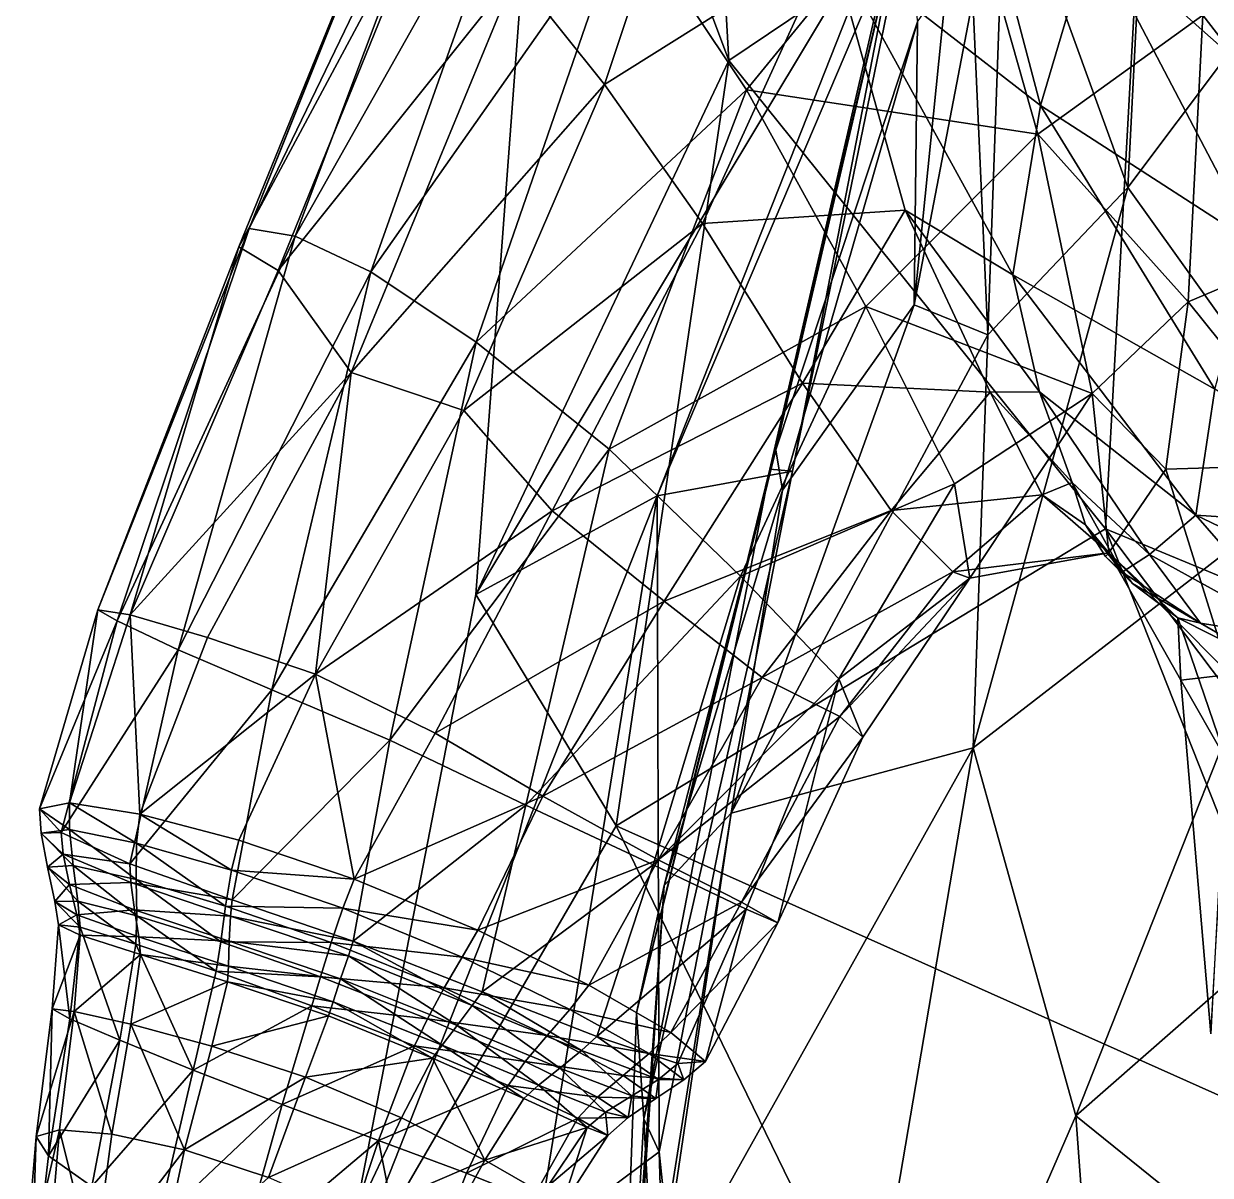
# Model space of a CAD drawing. Extents: x -1.1 to 1.1, y -4.3 to 7.3.
# Drawn here: x -1.1191 to -0.8801, y -0.1759 to 0.0561 of the extents above; entities that cross this region are included whole.
import ezdxf

# ---------------------------------------------------------------- set-up
doc = ezdxf.new("R2010")
doc.units = 0
doc.layers.add('T_REX$LWO', color=1, linetype='CONTINUOUS')

msp = doc.modelspace()

# ---------------------------------------------------------------- linework, layer by layer
at = {"layer": 'T_REX$LWO'}
for points in [[(-0.99046, 0.28365, 2.74375), (-1.01286, 0.14441, 2.29443), (-0.97708, 0.0487, 2.64228)], [(-0.97708, 0.0487, 2.64228), (-0.89292, 0.10539, 2.9616), (-0.99046, 0.28365, 2.74375)], [(-1.01286, 0.14441, 2.29443), (-1.02808, -0.0589, 2.24872), (-0.97708, 0.0487, 2.64228)], [(-1.01286, 0.14441, 2.29443), (-0.93165, 0.10169, 1.83132), (-1.02808, -0.0589, 2.24872)], [(-0.89673, 0.02313, 1.09956), (-0.92145, 0.09117, 1.09988), (-0.89062, 0.14322, 0.91645)], [(-0.89062, 0.14322, 0.91645), (-0.8566, 0.07663, 0.92979), (-0.89673, 0.02313, 1.09956)], [(-0.77424, 0.13335, 3.23915), (-0.89292, 0.10539, 2.9616), (-0.7841, -0.09417, 3.10861)], [(-0.93581, 0.1212, 0.3007), (-0.95664, 0.07248, 0.2792), (-0.91434, 0.03965, 0.31349)], [(-0.91434, 0.03965, 0.31349), (-0.904, 0.07458, 0.33631), (-0.93581, 0.1212, 0.3007)], [(-1.00214, 0.04389, 0.24785), (-0.97774, 0.11711, 0.25044), (-1.02002, 0.06622, 0.21974)], [(-0.97774, 0.11711, 0.25044), (-1.00214, 0.04389, 0.24785), (-0.95664, 0.07248, 0.2792)], [(-0.89629, 0.10897, 0.3606), (-0.904, 0.07458, 0.33631), (-0.8655, 0.04042, 0.34961)], [(-0.8655, 0.04042, 0.34961), (-0.86057, 0.06975, 0.37222), (-0.89629, 0.10897, 0.3606)], [(-1.03756, 0.10562, 0.10483), (-1.02951, 0.10639, 0.07125), (-1.07373, 0.01484, 0.11315)], [(-1.06446, 0.01333, 0.08203), (-1.07373, 0.01484, 0.11315), (-1.02951, 0.10639, 0.07125)], [(-1.07373, 0.01484, 0.11315), (-1.04019, 0.09857, 0.14167), (-1.03756, 0.10562, 0.10483)], [(-1.06446, 0.01333, 0.08203), (-1.02951, 0.10639, 0.07125), (-1.01643, 0.09851, 0.04615)], [(-0.89292, 0.10539, 2.9616), (-0.97708, 0.0487, 2.64228), (-0.90125, -0.04566, 2.84706)], [(-0.89292, 0.10539, 2.9616), (-0.90125, -0.04566, 2.84706), (-0.7841, -0.09417, 3.10861)], [(-0.93165, 0.10169, 1.83132), (-0.99154, -0.03903, 1.85143), (-1.02808, -0.0589, 2.24872)], [(-0.93165, 0.10169, 1.83132), (-0.93682, 0.09947, 1.63647), (-0.99154, -0.03903, 1.85143)], [(-1.07578, 0.01115, 0.15074), (-1.03516, 0.08699, 0.1802), (-1.04019, 0.09857, 0.14167)], [(-1.07578, 0.01115, 0.15074), (-1.04019, 0.09857, 0.14167), (-1.07373, 0.01484, 0.11315)], [(-1.04919, 0.00612, 0.05649), (-1.06446, 0.01333, 0.08203), (-1.01643, 0.09851, 0.04615)], [(-1.04919, 0.00612, 0.05649), (-1.01643, 0.09851, 0.04615), (-0.99785, 0.07922, 0.03308)], [(-0.93682, 0.09947, 1.63647), (-0.96427, -0.03403, 1.63077), (-0.99154, -0.03903, 1.85143)], [(-0.93682, 0.09947, 1.63647), (-0.94066, 0.08817, 1.55186), (-0.96427, -0.03403, 1.63077)], [(-0.97354, 0.04279, 0.04891), (-0.99785, 0.07922, 0.03308), (-0.93188, 0.09381, 0.03882)], [(-0.93188, 0.09381, 0.03882), (-0.91485, 0.03387, 0.0825), (-0.97354, 0.04279, 0.04891)], [(-0.88162, 0.0578, 0.05137), (-0.91485, 0.03387, 0.0825), (-0.93188, 0.09381, 0.03882)], [(-0.92493, -0.00657, 1.28726), (-0.92794, 0.06108, 1.26836), (-0.92145, 0.09117, 1.09988)], [(-0.92145, 0.09117, 1.09988), (-0.89673, 0.02313, 1.09956), (-0.92493, -0.00657, 1.28726)], [(-1.06788, 0.00638, 0.17877), (-1.03516, 0.08699, 0.1802), (-1.07578, 0.01115, 0.15074)], [(-1.06788, 0.00638, 0.17877), (-1.02002, 0.06622, 0.21974), (-1.03516, 0.08699, 0.1802)], [(-0.94066, 0.08817, 1.55186), (-0.9422, 0.07911, 1.50428), (-0.96886, -0.03365, 1.56403)], [(-0.96886, -0.03365, 1.56403), (-0.96427, -0.03403, 1.63077), (-0.94066, 0.08817, 1.55186)], [(-1.02799, -0.00802, 0.04108), (-1.04919, 0.00612, 0.05649), (-0.99785, 0.07922, 0.03308)], [(-0.99785, 0.07922, 0.03308), (-0.97354, 0.04279, 0.04891), (-1.02799, -0.00802, 0.04108)], [(-0.96762, -0.02972, 1.51782), (-0.96886, -0.03365, 1.56403), (-0.9422, 0.07911, 1.50428)], [(-0.9422, 0.07911, 1.50428), (-0.93908, 0.05646, 1.45694), (-0.96762, -0.02972, 1.51782)], [(-0.85589, -0.03401, 1.1059), (-0.89673, 0.02313, 1.09956), (-0.8566, 0.07663, 0.92979)], [(-0.904, 0.07458, 0.33631), (-0.91434, 0.03965, 0.31349), (-0.87111, 0.01168, 0.32834)], [(-0.87111, 0.01168, 0.32834), (-0.8655, 0.04042, 0.34961), (-0.904, 0.07458, 0.33631)], [(-0.83574, 0.07592, 0.03213), (-0.84872, 0.01523, 0.06134), (-0.88162, 0.0578, 0.05137)], [(-0.98238, 0.01583, 0.26249), (-0.95664, 0.07248, 0.2792), (-1.00214, 0.04389, 0.24785)], [(-0.94158, 0.01855, 0.27918), (-0.95664, 0.07248, 0.2792), (-0.98238, 0.01583, 0.26249)], [(-0.91992, 0.00555, 0.29509), (-0.95664, 0.07248, 0.2792), (-0.94158, 0.01855, 0.27918)], [(-0.91992, 0.00555, 0.29509), (-0.91434, 0.03965, 0.31349), (-0.95664, 0.07248, 0.2792)], [(-1.05317, -0.01415, 0.20738), (-1.02002, 0.06622, 0.21974), (-1.06788, 0.00638, 0.17877)], [(-1.02002, 0.06622, 0.21974), (-1.05317, -0.01415, 0.20738), (-1.00214, 0.04389, 0.24785)], [(-0.93976, -0.0005, 1.41801), (-0.93316, 0.06524, 1.38697), (-0.92794, 0.06108, 1.26836)], [(-0.93908, 0.05646, 1.45694), (-0.93316, 0.06524, 1.38697), (-0.93976, -0.0005, 1.41801)], [(-0.92794, 0.06108, 1.26836), (-0.92493, -0.00657, 1.28726), (-0.93976, -0.0005, 1.41801)], [(-0.88162, 0.0578, 0.05137), (-0.8846, 0.00009, 0.09174), (-0.91485, 0.03387, 0.0825)], [(-0.84872, 0.01523, 0.06134), (-0.8846, 0.00009, 0.09174), (-0.88162, 0.0578, 0.05137)], [(-0.96627, -0.03785, 1.4785), (-0.96762, -0.02972, 1.51782), (-0.93908, 0.05646, 1.45694)], [(-0.96627, -0.03785, 1.4785), (-0.93908, 0.05646, 1.45694), (-0.93976, -0.0005, 1.41801)], [(-0.97708, 0.0487, 2.64228), (-1.02808, -0.0589, 2.24872), (-0.99983, -0.10548, 2.58327)], [(-0.97708, 0.0487, 2.64228), (-0.99983, -0.10548, 2.58327), (-0.90125, -0.04566, 2.84706)], [(-1.03051, -0.02184, 0.23362), (-1.00214, 0.04389, 0.24785), (-1.05317, -0.01415, 0.20738)], [(-1.03051, -0.02184, 0.23362), (-0.98238, 0.01583, 0.26249), (-1.00214, 0.04389, 0.24785)], [(-1.00124, -0.02963, 0.04439), (-1.02799, -0.00802, 0.04108), (-0.97354, 0.04279, 0.04891)], [(-0.97354, 0.04279, 0.04891), (-0.9495, -0.00088, 0.08769), (-1.00124, -0.02963, 0.04439)], [(-0.9495, -0.00088, 0.08769), (-0.97354, 0.04279, 0.04891), (-0.91485, 0.03387, 0.0825)], [(-0.91434, 0.03965, 0.31349), (-0.91992, 0.00555, 0.29509), (-0.87919, -0.01749, 0.30667)], [(-0.87919, -0.01749, 0.30667), (-0.87111, 0.01168, 0.32834), (-0.91434, 0.03965, 0.31349)], [(-0.91485, 0.03387, 0.0825), (-0.90391, -0.01839, 0.12778), (-0.9495, -0.00088, 0.08769)], [(-0.8846, 0.00009, 0.09174), (-0.90391, -0.01839, 0.12778), (-0.91485, 0.03387, 0.0825)], [(-0.89673, 0.02313, 1.09956), (-0.85589, -0.03401, 1.1059), (-0.9279, -0.08976, 1.29874)], [(-0.9279, -0.08976, 1.29874), (-0.92493, -0.00657, 1.28726), (-0.89673, 0.02313, 1.09956)], [(-0.96225, -0.01628, 0.25803), (-0.94158, 0.01855, 0.27918), (-0.98238, 0.01583, 0.26249)], [(-0.92448, -0.01809, 0.25725), (-0.94158, 0.01855, 0.27918), (-0.96225, -0.01628, 0.25803)], [(-0.91456, -0.01806, 0.28127), (-0.94158, 0.01855, 0.27918), (-0.92448, -0.01809, 0.25725)], [(-0.91456, -0.01806, 0.28127), (-0.91992, 0.00555, 0.29509), (-0.94158, 0.01855, 0.27918)], [(-1.10031, -0.06418, 0.09336), (-1.10422, -0.06198, 0.12861), (-1.07373, 0.01484, 0.11315)], [(-1.10422, -0.06198, 0.12861), (-1.07578, 0.01115, 0.15074), (-1.07373, 0.01484, 0.11315)], [(-1.10031, -0.06418, 0.09336), (-1.07373, 0.01484, 0.11315), (-1.06446, 0.01333, 0.08203)], [(-1.01269, -0.04203, 0.24198), (-0.98238, 0.01583, 0.26249), (-1.03051, -0.02184, 0.23362)], [(-0.96225, -0.01628, 0.25803), (-0.98238, 0.01583, 0.26249), (-1.01269, -0.04203, 0.24198)], [(-0.84872, 0.01523, 0.06134), (-0.85827, -0.03266, 0.08871), (-0.8846, 0.00009, 0.09174)], [(-1.08802, -0.07005, 0.06086), (-1.10031, -0.06418, 0.09336), (-1.06446, 0.01333, 0.08203)], [(-1.08802, -0.07005, 0.06086), (-1.06446, 0.01333, 0.08203), (-1.04919, 0.00612, 0.05649)], [(-1.10422, -0.06198, 0.12861), (-1.09765, -0.06294, 0.16133), (-1.07578, 0.01115, 0.15074)], [(-1.09765, -0.06294, 0.16133), (-1.06788, 0.00638, 0.17877), (-1.07578, 0.01115, 0.15074)], [(-1.06788, 0.00638, 0.17877), (-1.09765, -0.06294, 0.16133), (-1.05317, -0.01415, 0.20738)], [(-1.06912, -0.07808, 0.03476), (-1.08802, -0.07005, 0.06086), (-1.04919, 0.00612, 0.05649)], [(-1.06912, -0.07808, 0.03476), (-1.04919, 0.00612, 0.05649), (-1.02799, -0.00802, 0.04108)], [(-0.88304, -0.0429, 0.28703), (-0.91992, 0.00555, 0.29509), (-0.91456, -0.01806, 0.28127)], [(-0.88304, -0.0429, 0.28703), (-0.87919, -0.01749, 0.30667), (-0.91992, 0.00555, 0.29509)], [(-0.8846, 0.00009, 0.09174), (-0.88908, -0.0336, 0.12897), (-0.90391, -0.01839, 0.12778)], [(-0.85827, -0.03266, 0.08871), (-0.88908, -0.0336, 0.12897), (-0.8846, 0.00009, 0.09174)], [(-0.97477, -0.0552, 0.07174), (-1.00124, -0.02963, 0.04439), (-0.9495, -0.00088, 0.08769)], [(-0.97665, -0.10292, 1.43921), (-0.93976, -0.0005, 1.41801), (-0.92493, -0.00657, 1.28726)], [(-0.96627, -0.03785, 1.4785), (-0.93976, -0.0005, 1.41801), (-0.97665, -0.10292, 1.43921)], [(-0.9495, -0.00088, 0.08769), (-0.93163, -0.03657, 0.12496), (-0.97477, -0.0552, 0.07174)], [(-0.93163, -0.03657, 0.12496), (-0.9495, -0.00088, 0.08769), (-0.90391, -0.01839, 0.12778)], [(-0.92493, -0.00657, 1.28726), (-0.9279, -0.08976, 1.29874), (-0.97665, -0.10292, 1.43921)], [(-1.04538, -0.08823, 0.02115), (-1.06912, -0.07808, 0.03476), (-1.02799, -0.00802, 0.04108)], [(-1.02799, -0.00802, 0.04108), (-1.00124, -0.02963, 0.04439), (-1.04538, -0.08823, 0.02115)], [(-1.08213, -0.06751, 0.19211), (-1.05317, -0.01415, 0.20738), (-1.09765, -0.06294, 0.16133)], [(-1.08213, -0.06751, 0.19211), (-1.06036, -0.07492, 0.21229), (-1.05317, -0.01415, 0.20738)], [(-1.06036, -0.07492, 0.21229), (-1.03051, -0.02184, 0.23362), (-1.05317, -0.01415, 0.20738)], [(-0.99013, -0.06025, 0.23624), (-0.96225, -0.01628, 0.25803), (-1.01269, -0.04203, 0.24198)], [(-0.94443, -0.04194, 0.23269), (-0.96225, -0.01628, 0.25803), (-0.99013, -0.06025, 0.23624)], [(-0.94443, -0.04194, 0.23269), (-0.92448, -0.01809, 0.25725), (-0.96225, -0.01628, 0.25803)], [(-0.914, -0.03883, 0.21496), (-0.92448, -0.01809, 0.25725), (-0.94443, -0.04194, 0.23269)], [(-0.93163, -0.03657, 0.12496), (-0.90391, -0.01839, 0.12778), (-0.9286, -0.05557, 0.15756)], [(-0.90391, -0.01839, 0.12778), (-0.90057, -0.05045, 0.17105), (-0.9286, -0.05557, 0.15756)], [(-0.90797, -0.03633, 0.25317), (-0.91456, -0.01806, 0.28127), (-0.92448, -0.01809, 0.25725)], [(-0.90797, -0.03633, 0.25317), (-0.92448, -0.01809, 0.25725), (-0.914, -0.03883, 0.21496)], [(-0.89235, -0.05081, 0.27215), (-0.91456, -0.01806, 0.28127), (-0.90797, -0.03633, 0.25317)], [(-0.89235, -0.05081, 0.27215), (-0.88304, -0.0429, 0.28703), (-0.91456, -0.01806, 0.28127)], [(-0.88908, -0.0336, 0.12897), (-0.90057, -0.05045, 0.17105), (-0.90391, -0.01839, 0.12778)], [(-0.87919, -0.01749, 0.30667), (-0.88304, -0.0429, 0.28703), (-0.83255, -0.04617, 0.29369)], [(-1.03051, -0.02184, 0.23362), (-1.06036, -0.07492, 0.21229), (-1.01269, -0.04203, 0.24198)], [(-1.01802, -0.10128, 0.02698), (-1.04538, -0.08823, 0.02115), (-1.00124, -0.02963, 0.04439)], [(-1.00124, -0.02963, 0.04439), (-0.97477, -0.0552, 0.07174), (-1.01802, -0.10128, 0.02698)], [(-0.99573, -0.14316, 1.55703), (-0.96762, -0.02972, 1.51782), (-0.9901, -0.11752, 1.5055)], [(-0.96886, -0.03365, 1.56403), (-0.96762, -0.02972, 1.51782), (-0.99573, -0.14316, 1.55703)], [(-0.96762, -0.02972, 1.51782), (-0.96627, -0.03785, 1.4785), (-0.9901, -0.11752, 1.5055)], [(-0.8762, -0.07498, 0.12056), (-0.88908, -0.0336, 0.12897), (-0.85827, -0.03266, 0.08871)], [(-0.99426, -0.16452, 1.60394), (-0.96886, -0.03365, 1.56403), (-0.99573, -0.14316, 1.55703)], [(-0.96427, -0.03403, 1.63077), (-0.96886, -0.03365, 1.56403), (-0.99426, -0.16452, 1.60394)], [(-0.99113, -0.17111, 1.66209), (-0.96427, -0.03403, 1.63077), (-0.99426, -0.16452, 1.60394)], [(-0.96427, -0.03403, 1.63077), (-0.99113, -0.17111, 1.66209), (-0.99154, -0.03903, 1.85143)], [(-0.90724, -0.16386, 1.26799), (-0.9279, -0.08976, 1.29874), (-0.85589, -0.03401, 1.1059)], [(-0.85589, -0.03401, 1.1059), (-0.81445, -0.0826, 1.07907), (-0.90724, -0.16386, 1.26799)], [(-0.88908, -0.0336, 0.12897), (-0.8762, -0.07498, 0.12056), (-0.90057, -0.05045, 0.17105)], [(-0.9901, -0.11752, 1.5055), (-0.96627, -0.03785, 1.4785), (-0.97665, -0.10292, 1.43921)], [(-0.95493, -0.07585, 0.10783), (-0.97477, -0.0552, 0.07174), (-0.93163, -0.03657, 0.12496)], [(-0.93163, -0.03657, 0.12496), (-0.9286, -0.05557, 0.15756), (-0.95493, -0.07585, 0.10783)], [(-0.90528, -0.04485, 0.21095), (-0.90797, -0.03633, 0.25317), (-0.914, -0.03883, 0.21496)], [(-0.89792, -0.05436, 0.24399), (-0.90797, -0.03633, 0.25317), (-0.90528, -0.04485, 0.21095)], [(-0.89792, -0.05436, 0.24399), (-0.89235, -0.05081, 0.27215), (-0.90797, -0.03633, 0.25317)], [(-1.02808, -0.0589, 2.24872), (-0.99154, -0.03903, 1.85143), (-1.05588, -0.20187, 2.18485)], [(-0.99154, -0.03903, 1.85143), (-1.01591, -0.1896, 1.83351), (-1.05588, -0.20187, 2.18485)], [(-1.01591, -0.1896, 1.83351), (-0.99154, -0.03903, 1.85143), (-0.99113, -0.17111, 1.66209)], [(-0.93198, -0.05431, 0.19703), (-0.914, -0.03883, 0.21496), (-0.94443, -0.04194, 0.23269)], [(-0.90057, -0.05045, 0.17105), (-0.914, -0.03883, 0.21496), (-0.93198, -0.05431, 0.19703)], [(-0.90057, -0.05045, 0.17105), (-0.90528, -0.04485, 0.21095), (-0.914, -0.03883, 0.21496)], [(-1.03625, -0.08681, 0.22594), (-1.01269, -0.04203, 0.24198), (-1.06036, -0.07492, 0.21229)], [(-0.99013, -0.06025, 0.23624), (-1.01269, -0.04203, 0.24198), (-1.03625, -0.08681, 0.22594)], [(-0.97041, -0.0756, 0.21311), (-0.94443, -0.04194, 0.23269), (-0.99013, -0.06025, 0.23624)], [(-0.93198, -0.05431, 0.19703), (-0.94443, -0.04194, 0.23269), (-0.97041, -0.0756, 0.21311)], [(-0.89235, -0.05081, 0.27215), (-0.86108, -0.06805, 0.2682), (-0.88304, -0.0429, 0.28703)], [(-0.83227, -0.06718, 0.27609), (-0.88304, -0.0429, 0.28703), (-0.86108, -0.06805, 0.2682)], [(-0.83227, -0.06718, 0.27609), (-0.83255, -0.04617, 0.29369), (-0.88304, -0.0429, 0.28703)], [(-0.90057, -0.05045, 0.17105), (-0.90121, -0.05124, 0.20738), (-0.90528, -0.04485, 0.21095)], [(-0.90121, -0.05124, 0.20738), (-0.89792, -0.05436, 0.24399), (-0.90528, -0.04485, 0.21095)], [(-0.90125, -0.04566, 2.84706), (-0.99983, -0.10548, 2.58327), (-0.8513, -0.1719, 2.80922)], [(-0.7841, -0.09417, 3.10861), (-0.90125, -0.04566, 2.84706), (-0.75418, -0.24059, 2.96987)], [(-0.90125, -0.04566, 2.84706), (-0.8513, -0.1719, 2.80922), (-0.75418, -0.24059, 2.96987)], [(-0.9286, -0.05557, 0.15756), (-0.90057, -0.05045, 0.17105), (-0.93198, -0.05431, 0.19703)], [(-0.90057, -0.05045, 0.17105), (-0.89581, -0.05664, 0.20934), (-0.90121, -0.05124, 0.20738)], [(-0.90121, -0.05124, 0.20738), (-0.89581, -0.05664, 0.20934), (-0.89792, -0.05436, 0.24399)], [(-0.90057, -0.05045, 0.17105), (-0.88667, -0.0636, 0.20683), (-0.89581, -0.05664, 0.20934)], [(-0.88606, -0.07613, 0.16392), (-0.90057, -0.05045, 0.17105), (-0.8762, -0.07498, 0.12056)], [(-0.88667, -0.0636, 0.20683), (-0.90057, -0.05045, 0.17105), (-0.88606, -0.07613, 0.16392)], [(-0.89792, -0.05436, 0.24399), (-0.88213, -0.06468, 0.24658), (-0.89235, -0.05081, 0.27215)], [(-0.86108, -0.06805, 0.2682), (-0.89235, -0.05081, 0.27215), (-0.88213, -0.06468, 0.24658)], [(-0.95478, -0.08342, 0.18189), (-0.93198, -0.05431, 0.19703), (-0.97041, -0.0756, 0.21311)], [(-0.9286, -0.05557, 0.15756), (-0.93198, -0.05431, 0.19703), (-0.95478, -0.08342, 0.18189)], [(-0.88213, -0.06468, 0.24658), (-0.89792, -0.05436, 0.24399), (-0.89581, -0.05664, 0.20934)], [(-0.99232, -0.11335, 0.05013), (-1.01802, -0.10128, 0.02698), (-0.97477, -0.0552, 0.07174)], [(-0.97477, -0.0552, 0.07174), (-0.95493, -0.07585, 0.10783), (-0.99232, -0.11335, 0.05013)], [(-0.95013, -0.08758, 0.14725), (-0.95493, -0.07585, 0.10783), (-0.9286, -0.05557, 0.15756)], [(-0.95013, -0.08758, 0.14725), (-0.9286, -0.05557, 0.15756), (-0.95478, -0.08342, 0.18189)], [(-0.89581, -0.05664, 0.20934), (-0.88667, -0.0636, 0.20683), (-0.88213, -0.06468, 0.24658)], [(-1.02808, -0.0589, 2.24872), (-1.05588, -0.20187, 2.18485), (-0.99983, -0.10548, 2.58327)], [(-1.11597, -0.10203, 0.1152), (-1.10992, -0.10083, 0.14966), (-1.10422, -0.06198, 0.12861)], [(-1.11597, -0.10203, 0.1152), (-1.10422, -0.06198, 0.12861), (-1.10031, -0.06418, 0.09336)], [(-1.10992, -0.10083, 0.14966), (-1.09765, -0.06294, 0.16133), (-1.10422, -0.06198, 0.12861)], [(-1.01459, -0.09952, 0.21788), (-0.99013, -0.06025, 0.23624), (-1.03625, -0.08681, 0.22594)], [(-0.97041, -0.0756, 0.21311), (-0.99013, -0.06025, 0.23624), (-1.01459, -0.09952, 0.21788)], [(-1.11158, -0.10683, 0.07925), (-1.11597, -0.10203, 0.1152), (-1.10031, -0.06418, 0.09336)], [(-1.11158, -0.10683, 0.07925), (-1.10031, -0.06418, 0.09336), (-1.08802, -0.07005, 0.06086)], [(-1.10992, -0.10083, 0.14966), (-1.09574, -0.10315, 0.18133), (-1.09765, -0.06294, 0.16133)], [(-1.09574, -0.10315, 0.18133), (-1.08213, -0.06751, 0.19211), (-1.09765, -0.06294, 0.16133)], [(-0.86538, -0.07429, 0.24127), (-0.88213, -0.06468, 0.24658), (-0.88667, -0.0636, 0.20683)], [(-0.87685, -0.09225, 0.19751), (-0.88667, -0.0636, 0.20683), (-0.88606, -0.07613, 0.16392)], [(-0.86538, -0.07429, 0.24127), (-0.88667, -0.0636, 0.20683), (-0.87685, -0.09225, 0.19751)], [(-0.88213, -0.06468, 0.24658), (-0.86538, -0.07429, 0.24127), (-0.86108, -0.06805, 0.2682)], [(-1.08213, -0.06751, 0.19211), (-1.09574, -0.10315, 0.18133), (-1.06036, -0.07492, 0.21229)], [(-1.09772, -0.11316, 0.04658), (-1.11158, -0.10683, 0.07925), (-1.08802, -0.07005, 0.06086)], [(-1.09772, -0.11316, 0.04658), (-1.08802, -0.07005, 0.06086), (-1.06912, -0.07808, 0.03476)], [(-1.07583, -0.10834, 0.20441), (-1.06036, -0.07492, 0.21229), (-1.09574, -0.10315, 0.18133)], [(-1.07583, -0.10834, 0.20441), (-1.05256, -0.1162, 0.21422), (-1.06036, -0.07492, 0.21229)], [(-1.05256, -0.1162, 0.21422), (-1.03625, -0.08681, 0.22594), (-1.06036, -0.07492, 0.21229)], [(-0.99131, -0.11234, 0.19722), (-0.97041, -0.0756, 0.21311), (-1.01459, -0.09952, 0.21788)], [(-0.9736, -0.12229, 0.0874), (-0.99232, -0.11335, 0.05013), (-0.95493, -0.07585, 0.10783)], [(-0.95478, -0.08342, 0.18189), (-0.97041, -0.0756, 0.21311), (-0.99131, -0.11234, 0.19722)], [(-0.9736, -0.12229, 0.0874), (-0.95493, -0.07585, 0.10783), (-0.96721, -0.12504, 0.12788)], [(-0.95493, -0.07585, 0.10783), (-0.95013, -0.08758, 0.14725), (-0.96721, -0.12504, 0.12788)], [(-0.88002, -0.14734, 0.14063), (-0.88606, -0.07613, 0.16392), (-0.8762, -0.07498, 0.12056)], [(-0.87685, -0.09225, 0.19751), (-0.88606, -0.07613, 0.16392), (-0.88002, -0.14734, 0.14063)], [(-1.07717, -0.1204, 0.02162), (-1.09772, -0.11316, 0.04658), (-1.06912, -0.07808, 0.03476)], [(-1.07717, -0.1204, 0.02162), (-1.06912, -0.07808, 0.03476), (-1.04538, -0.08823, 0.02115)], [(-0.97456, -0.12085, 0.16447), (-0.95478, -0.08342, 0.18189), (-0.99131, -0.11234, 0.19722)], [(-0.95013, -0.08758, 0.14725), (-0.95478, -0.08342, 0.18189), (-0.97456, -0.12085, 0.16447)], [(-0.8564, -0.20495, 1.23656), (-0.90724, -0.16386, 1.26799), (-0.81445, -0.0826, 1.07907)], [(-1.05274, -0.12872, 0.01051), (-1.07717, -0.1204, 0.02162), (-1.04538, -0.08823, 0.02115)], [(-1.04538, -0.08823, 0.02115), (-1.01802, -0.10128, 0.02698), (-1.05274, -0.12872, 0.01051)], [(-1.01459, -0.09952, 0.21788), (-1.03625, -0.08681, 0.22594), (-1.05256, -0.1162, 0.21422)], [(-0.96721, -0.12504, 0.12788), (-0.95013, -0.08758, 0.14725), (-0.97456, -0.12085, 0.16447)], [(-0.99155, -0.20355, 1.44971), (-0.9279, -0.08976, 1.29874), (-0.96201, -0.29003, 1.41839)], [(-0.99155, -0.20355, 1.44971), (-0.97665, -0.10292, 1.43921), (-0.9279, -0.08976, 1.29874)], [(-0.9279, -0.08976, 1.29874), (-0.90724, -0.16386, 1.26799), (-0.96201, -0.29003, 1.41839)], [(-1.02769, -0.12652, 0.20733), (-1.01459, -0.09952, 0.21788), (-1.05256, -0.1162, 0.21422)], [(-0.99131, -0.11234, 0.19722), (-1.01459, -0.09952, 0.21788), (-1.02769, -0.12652, 0.20733)], [(-1.10992, -0.10083, 0.14966), (-1.11597, -0.10203, 0.1152), (-1.10992, -0.10623, 0.14625)], [(-1.11561, -0.10694, 0.11279), (-1.11597, -0.10203, 0.1152), (-1.11158, -0.10683, 0.07925)], [(-1.11561, -0.10694, 0.11279), (-1.10992, -0.10623, 0.14625), (-1.11597, -0.10203, 0.1152)], [(-1.10992, -0.10623, 0.14625), (-1.0964, -0.10898, 0.17691), (-1.10992, -0.10083, 0.14966)], [(-1.09574, -0.10315, 0.18133), (-1.10992, -0.10083, 0.14966), (-1.0964, -0.10898, 0.17691)], [(-1.02679, -0.13894, 0.01844), (-1.05274, -0.12872, 0.01051), (-1.01802, -0.10128, 0.02698)], [(-1.01802, -0.10128, 0.02698), (-0.99232, -0.11335, 0.05013), (-1.02679, -0.13894, 0.01844)], [(-1.0964, -0.10898, 0.17691), (-1.0773, -0.1144, 0.19918), (-1.09574, -0.10315, 0.18133)], [(-1.07583, -0.10834, 0.20441), (-1.09574, -0.10315, 0.18133), (-1.0773, -0.1144, 0.19918)], [(-0.9901, -0.11752, 1.5055), (-0.97665, -0.10292, 1.43921), (-0.99926, -0.24628, 1.51226)], [(-0.97665, -0.10292, 1.43921), (-0.99155, -0.20355, 1.44971), (-0.99926, -0.24628, 1.51226)], [(-1.10992, -0.10623, 0.14625), (-1.11561, -0.10694, 0.11279), (-1.10913, -0.11345, 0.14125)], [(-1.11118, -0.11116, 0.07768), (-1.11561, -0.10694, 0.11279), (-1.11158, -0.10683, 0.07925)], [(-1.11431, -0.11383, 0.109), (-1.11561, -0.10694, 0.11279), (-1.11118, -0.11116, 0.07768)], [(-1.11431, -0.11383, 0.109), (-1.10913, -0.11345, 0.14125), (-1.11561, -0.10694, 0.11279)], [(-1.11118, -0.11116, 0.07768), (-1.11158, -0.10683, 0.07925), (-1.09772, -0.11316, 0.04658)], [(-1.10913, -0.11345, 0.14125), (-1.09647, -0.11631, 0.17062), (-1.10992, -0.10623, 0.14625)], [(-1.0964, -0.10898, 0.17691), (-1.10992, -0.10623, 0.14625), (-1.09647, -0.11631, 0.17062)], [(-0.99983, -0.10548, 2.58327), (-1.05588, -0.20187, 2.18485), (-0.94839, -0.21111, 2.57007)], [(-0.94839, -0.21111, 2.57007), (-0.8513, -0.1719, 2.80922), (-0.99983, -0.10548, 2.58327)], [(-1.09647, -0.11631, 0.17062), (-1.07845, -0.12164, 0.19187), (-1.0964, -0.10898, 0.17691)], [(-1.0773, -0.1144, 0.19918), (-1.0964, -0.10898, 0.17691), (-1.07845, -0.12164, 0.19187)], [(-1.05256, -0.1162, 0.21422), (-1.07583, -0.10834, 0.20441), (-1.0773, -0.1144, 0.19918)], [(-1.10987, -0.11732, 0.07526), (-1.11431, -0.11383, 0.109), (-1.11118, -0.11116, 0.07768)], [(-1.09755, -0.11688, 0.04577), (-1.11118, -0.11116, 0.07768), (-1.09772, -0.11316, 0.04658)], [(-1.10987, -0.11732, 0.07526), (-1.11118, -0.11116, 0.07768), (-1.09755, -0.11688, 0.04577)], [(-1.10913, -0.11345, 0.14125), (-1.11431, -0.11383, 0.109), (-1.10819, -0.12065, 0.13628)], [(-1.11287, -0.12069, 0.10524), (-1.11431, -0.11383, 0.109), (-1.10987, -0.11732, 0.07526)], [(-1.11287, -0.12069, 0.10524), (-1.10819, -0.12065, 0.13628), (-1.11431, -0.11383, 0.109)], [(-1.10819, -0.12065, 0.13628), (-1.09636, -0.12362, 0.16437), (-1.10913, -0.11345, 0.14125)], [(-1.09647, -0.11631, 0.17062), (-1.10913, -0.11345, 0.14125), (-1.09636, -0.12362, 0.16437)], [(-1.09755, -0.11688, 0.04577), (-1.09772, -0.11316, 0.04658), (-1.07717, -0.1204, 0.02162)], [(-1.05487, -0.12207, 0.20855), (-1.0773, -0.1144, 0.19918), (-1.07845, -0.12164, 0.19187)], [(-1.05487, -0.12207, 0.20855), (-1.05256, -0.1162, 0.21422), (-1.0773, -0.1144, 0.19918)], [(-1.00528, -0.1376, 0.18557), (-0.99131, -0.11234, 0.19722), (-1.02769, -0.12652, 0.20733)], [(-1.00367, -0.1479, 0.04231), (-1.02679, -0.13894, 0.01844), (-0.99232, -0.11335, 0.05013)], [(-0.97456, -0.12085, 0.16447), (-0.99131, -0.11234, 0.19722), (-1.00528, -0.1376, 0.18557)], [(-0.99232, -0.11335, 0.05013), (-0.9736, -0.12229, 0.0874), (-1.00367, -0.1479, 0.04231)], [(-1.09679, -0.12239, 0.04466), (-1.10987, -0.11732, 0.07526), (-1.09755, -0.11688, 0.04577)], [(-1.07748, -0.12368, 0.02146), (-1.09755, -0.11688, 0.04577), (-1.07717, -0.1204, 0.02162)], [(-1.09679, -0.12239, 0.04466), (-1.09755, -0.11688, 0.04577), (-1.07748, -0.12368, 0.02146)], [(-1.09636, -0.12362, 0.16437), (-1.07941, -0.12886, 0.18457), (-1.09647, -0.11631, 0.17062)], [(-1.07845, -0.12164, 0.19187), (-1.09647, -0.11631, 0.17062), (-1.07941, -0.12886, 0.18457)], [(-1.02769, -0.12652, 0.20733), (-1.05256, -0.1162, 0.21422), (-1.05487, -0.12207, 0.20855)], [(-1.10845, -0.1234, 0.07291), (-1.11287, -0.12069, 0.10524), (-1.10987, -0.11732, 0.07526)], [(-1.10845, -0.1234, 0.07291), (-1.10987, -0.11732, 0.07526), (-1.09679, -0.12239, 0.04466)], [(-0.99573, -0.14316, 1.55703), (-0.9901, -0.11752, 1.5055), (-1.00037, -0.27422, 1.57958)], [(-0.9901, -0.11752, 1.5055), (-0.99926, -0.24628, 1.51226), (-1.00037, -0.27422, 1.57958)], [(-1.10819, -0.12065, 0.13628), (-1.11287, -0.12069, 0.10524), (-1.10774, -0.1259, 0.13293)], [(-1.11212, -0.12542, 0.10288), (-1.11287, -0.12069, 0.10524), (-1.10845, -0.1234, 0.07291)], [(-1.11212, -0.12542, 0.10288), (-1.10774, -0.1259, 0.13293), (-1.11287, -0.12069, 0.10524)], [(-1.10774, -0.1259, 0.13293), (-1.09651, -0.1293, 0.15998), (-1.10819, -0.12065, 0.13628)], [(-1.09636, -0.12362, 0.16437), (-1.10819, -0.12065, 0.13628), (-1.09651, -0.1293, 0.15998)], [(-1.05721, -0.129, 0.20068), (-1.07845, -0.12164, 0.19187), (-1.07941, -0.12886, 0.18457)], [(-1.05721, -0.129, 0.20068), (-1.05487, -0.12207, 0.20855), (-1.07845, -0.12164, 0.19187)], [(-1.07748, -0.12368, 0.02146), (-1.07717, -0.1204, 0.02162), (-1.05274, -0.12872, 0.01051)], [(-0.98882, -0.14711, 0.15361), (-0.97456, -0.12085, 0.16447), (-1.00528, -0.1376, 0.18557)], [(-0.96721, -0.12504, 0.12788), (-0.97456, -0.12085, 0.16447), (-0.98882, -0.14711, 0.15361)], [(-1.10774, -0.12748, 0.07147), (-1.11212, -0.12542, 0.10288), (-1.10845, -0.1234, 0.07291)], [(-1.09596, -0.12785, 0.04365), (-1.10845, -0.1234, 0.07291), (-1.09679, -0.12239, 0.04466)], [(-1.10774, -0.12748, 0.07147), (-1.10845, -0.1234, 0.07291), (-1.09596, -0.12785, 0.04365)], [(-1.07772, -0.12872, 0.02146), (-1.09679, -0.12239, 0.04466), (-1.07748, -0.12368, 0.02146)], [(-1.09596, -0.12785, 0.04365), (-1.09679, -0.12239, 0.04466), (-1.07772, -0.12872, 0.02146)], [(-1.09651, -0.1293, 0.15998), (-1.08033, -0.13477, 0.17935), (-1.09636, -0.12362, 0.16437)], [(-1.07941, -0.12886, 0.18457), (-1.09636, -0.12362, 0.16437), (-1.08033, -0.13477, 0.17935)], [(-1.07772, -0.12872, 0.02146), (-1.07748, -0.12368, 0.02146), (-1.05373, -0.13166, 0.0107)], [(-1.05373, -0.13166, 0.0107), (-1.07748, -0.12368, 0.02146), (-1.05274, -0.12872, 0.01051)], [(-1.03084, -0.13191, 0.20164), (-1.05487, -0.12207, 0.20855), (-1.05721, -0.129, 0.20068)], [(-1.03084, -0.13191, 0.20164), (-1.02769, -0.12652, 0.20733), (-1.05487, -0.12207, 0.20855)], [(-0.98735, -0.15338, 0.0771), (-1.00367, -0.1479, 0.04231), (-0.9736, -0.12229, 0.0874)], [(-0.98735, -0.15338, 0.0771), (-0.9736, -0.12229, 0.0874), (-0.98181, -0.15294, 0.1164)], [(-0.9736, -0.12229, 0.0874), (-0.96721, -0.12504, 0.12788), (-0.98181, -0.15294, 0.1164)], [(-1.11212, -0.12542, 0.10288), (-1.10774, -0.12748, 0.07147), (-1.11341, -0.14233, 0.09878)], [(-1.11341, -0.14233, 0.09878), (-1.10981, -0.14434, 0.1275), (-1.11212, -0.12542, 0.10288)], [(-1.10774, -0.1259, 0.13293), (-1.11212, -0.12542, 0.10288), (-1.10981, -0.14434, 0.1275)], [(-1.10981, -0.14434, 0.1275), (-1.09977, -0.14862, 0.15263), (-1.10774, -0.1259, 0.13293)], [(-1.09651, -0.1293, 0.15998), (-1.10774, -0.1259, 0.13293), (-1.09977, -0.14862, 0.15263)], [(-1.00528, -0.1376, 0.18557), (-1.02769, -0.12652, 0.20733), (-1.03084, -0.13191, 0.20164)], [(-0.98181, -0.15294, 0.1164), (-0.96721, -0.12504, 0.12788), (-0.98882, -0.14711, 0.15361)], [(-1.10899, -0.14286, 0.06943), (-1.11341, -0.14233, 0.09878), (-1.10774, -0.12748, 0.07147)], [(-1.10774, -0.12748, 0.07147), (-1.09557, -0.13142, 0.04307), (-1.10899, -0.14286, 0.06943)], [(-1.09557, -0.13142, 0.04307), (-1.10774, -0.12748, 0.07147), (-1.09596, -0.12785, 0.04365)], [(-1.07791, -0.13372, 0.02158), (-1.09596, -0.12785, 0.04365), (-1.07772, -0.12872, 0.02146)], [(-1.09557, -0.13142, 0.04307), (-1.09596, -0.12785, 0.04365), (-1.07791, -0.13372, 0.02158)], [(-1.05936, -0.13591, 0.19282), (-1.07941, -0.12886, 0.18457), (-1.08033, -0.13477, 0.17935)], [(-1.05936, -0.13591, 0.19282), (-1.05721, -0.129, 0.20068), (-1.07941, -0.12886, 0.18457)], [(-1.07791, -0.13372, 0.02158), (-1.07772, -0.12872, 0.02146), (-1.05529, -0.1363, 0.01131)], [(-1.05529, -0.1363, 0.01131), (-1.07772, -0.12872, 0.02146), (-1.05373, -0.13166, 0.0107)], [(-1.03441, -0.13814, 0.19383), (-1.05721, -0.129, 0.20068), (-1.05936, -0.13591, 0.19282)], [(-1.03441, -0.13814, 0.19383), (-1.03084, -0.13191, 0.20164), (-1.05721, -0.129, 0.20068)], [(-1.05373, -0.13166, 0.0107), (-1.05274, -0.12872, 0.01051), (-1.02882, -0.14168, 0.01843)], [(-1.05274, -0.12872, 0.01051), (-1.02679, -0.13894, 0.01844), (-1.02882, -0.14168, 0.01843)], [(-1.09753, -0.14544, 0.04323), (-1.10899, -0.14286, 0.06943), (-1.09557, -0.13142, 0.04307)], [(-1.09977, -0.14862, 0.15263), (-1.08497, -0.15466, 0.17051), (-1.09651, -0.1293, 0.15998)], [(-1.09557, -0.13142, 0.04307), (-1.07809, -0.13687, 0.02168), (-1.09753, -0.14544, 0.04323)], [(-1.08033, -0.13477, 0.17935), (-1.09651, -0.1293, 0.15998), (-1.08497, -0.15466, 0.17051)], [(-1.07809, -0.13687, 0.02168), (-1.09557, -0.13142, 0.04307), (-1.07791, -0.13372, 0.02158)], [(-1.07809, -0.13687, 0.02168), (-1.07791, -0.13372, 0.02158), (-1.05682, -0.1409, 0.01203)], [(-1.05682, -0.1409, 0.01203), (-1.07791, -0.13372, 0.02158), (-1.05529, -0.1363, 0.01131)], [(-1.05529, -0.1363, 0.01131), (-1.05373, -0.13166, 0.0107), (-1.03184, -0.14569, 0.01868)], [(-1.05373, -0.13166, 0.0107), (-1.02882, -0.14168, 0.01843), (-1.03184, -0.14569, 0.01868)], [(-1.00915, -0.14244, 0.18036), (-1.03084, -0.13191, 0.20164), (-1.03441, -0.13814, 0.19383)], [(-1.00915, -0.14244, 0.18036), (-1.00528, -0.1376, 0.18557), (-1.03084, -0.13191, 0.20164)], [(-1.0611, -0.14174, 0.1872), (-1.08033, -0.13477, 0.17935), (-1.08497, -0.15466, 0.17051)], [(-1.0611, -0.14174, 0.1872), (-1.05936, -0.13591, 0.19282), (-1.08033, -0.13477, 0.17935)], [(-1.0378, -0.14436, 0.18604), (-1.05936, -0.13591, 0.19282), (-1.0611, -0.14174, 0.1872)], [(-1.0378, -0.14436, 0.18604), (-1.03441, -0.13814, 0.19383), (-1.05936, -0.13591, 0.19282)], [(-1.08124, -0.14987, 0.02382), (-1.09753, -0.14544, 0.04323), (-1.07809, -0.13687, 0.02168)], [(-1.07809, -0.13687, 0.02168), (-1.05776, -0.14372, 0.01248), (-1.08124, -0.14987, 0.02382)], [(-1.05776, -0.14372, 0.01248), (-1.07809, -0.13687, 0.02168), (-1.05682, -0.1409, 0.01203)], [(-1.05682, -0.1409, 0.01203), (-1.05529, -0.1363, 0.01131), (-1.03483, -0.14966, 0.01902)], [(-1.05529, -0.1363, 0.01131), (-1.03184, -0.14569, 0.01868), (-1.03483, -0.14966, 0.01902)], [(-1.0137, -0.14769, 0.17323), (-1.03441, -0.13814, 0.19383), (-1.0378, -0.14436, 0.18604)], [(-1.0137, -0.14769, 0.17323), (-1.00915, -0.14244, 0.18036), (-1.03441, -0.13814, 0.19383)], [(-0.98882, -0.14711, 0.15361), (-1.00528, -0.1376, 0.18557), (-1.00915, -0.14244, 0.18036)], [(-1.05776, -0.14372, 0.01248), (-1.05682, -0.1409, 0.01203), (-1.03678, -0.15227, 0.01923)], [(-1.05682, -0.1409, 0.01203), (-1.03483, -0.14966, 0.01902), (-1.03678, -0.15227, 0.01923)], [(-1.02882, -0.14168, 0.01843), (-1.02679, -0.13894, 0.01844), (-1.00675, -0.15076, 0.04159)], [(-1.02679, -0.13894, 0.01844), (-1.00367, -0.1479, 0.04231), (-1.00675, -0.15076, 0.04159)], [(-1.11341, -0.14233, 0.09878), (-1.10899, -0.14286, 0.06943), (-1.11659, -0.16808, 0.09545)], [(-1.11659, -0.16808, 0.09545), (-1.11414, -0.17197, 0.12201), (-1.11341, -0.14233, 0.09878)], [(-1.11191, -0.16673, 0.06882), (-1.11659, -0.16808, 0.09545), (-1.10899, -0.14286, 0.06943)], [(-1.10981, -0.14434, 0.1275), (-1.11341, -0.14233, 0.09878), (-1.11414, -0.17197, 0.12201)], [(-1.11191, -0.16673, 0.06882), (-1.10899, -0.14286, 0.06943), (-1.10136, -0.1676, 0.04554)], [(-1.10899, -0.14286, 0.06943), (-1.09753, -0.14544, 0.04323), (-1.10136, -0.1676, 0.04554)], [(-1.06709, -0.16161, 0.17767), (-1.0611, -0.14174, 0.1872), (-1.08497, -0.15466, 0.17051)], [(-1.04042, -0.14978, 0.18045), (-1.0611, -0.14174, 0.1872), (-1.06709, -0.16161, 0.17767)], [(-1.04042, -0.14978, 0.18045), (-1.0378, -0.14436, 0.18604), (-1.0611, -0.14174, 0.1872)], [(-1.03184, -0.14569, 0.01868), (-1.02882, -0.14168, 0.01843), (-1.01113, -0.15426, 0.04065)], [(-1.02882, -0.14168, 0.01843), (-1.00675, -0.15076, 0.04159), (-1.01113, -0.15426, 0.04065)], [(-0.99315, -0.15135, 0.14923), (-1.00915, -0.14244, 0.18036), (-1.0137, -0.14769, 0.17323)], [(-0.99315, -0.15135, 0.14923), (-0.98882, -0.14711, 0.15361), (-1.00915, -0.14244, 0.18036)], [(-0.99573, -0.14316, 1.55703), (-1.00037, -0.27422, 1.57958), (-0.99426, -0.16452, 1.60394)], [(-1.09977, -0.14862, 0.15263), (-1.10981, -0.14434, 0.1275), (-1.11414, -0.17197, 0.12201)], [(-1.10136, -0.1676, 0.04554), (-1.09753, -0.14544, 0.04323), (-1.08673, -0.17075, 0.02883)], [(-1.09753, -0.14544, 0.04323), (-1.08124, -0.14987, 0.02382), (-1.08673, -0.17075, 0.02883)], [(-1.06237, -0.15608, 0.01561), (-1.08124, -0.14987, 0.02382), (-1.05776, -0.14372, 0.01248)], [(-1.06237, -0.15608, 0.01561), (-1.05776, -0.14372, 0.01248), (-1.03678, -0.15227, 0.01923)], [(-1.01811, -0.15295, 0.16614), (-1.0378, -0.14436, 0.18604), (-1.04042, -0.14978, 0.18045)], [(-1.01811, -0.15295, 0.16614), (-1.0137, -0.14769, 0.17323), (-1.0378, -0.14436, 0.18604)], [(-1.03483, -0.14966, 0.01902), (-1.03184, -0.14569, 0.01868), (-1.01547, -0.15771, 0.03975)], [(-1.03184, -0.14569, 0.01868), (-1.01113, -0.15426, 0.04065), (-1.01547, -0.15771, 0.03975)], [(-0.9984, -0.15575, 0.14328), (-1.0137, -0.14769, 0.17323), (-1.01811, -0.15295, 0.16614)], [(-0.9984, -0.15575, 0.14328), (-0.99315, -0.15135, 0.14923), (-1.0137, -0.14769, 0.17323)], [(-1.00675, -0.15076, 0.04159), (-1.00367, -0.1479, 0.04231), (-0.99129, -0.15658, 0.07511)], [(-1.00367, -0.1479, 0.04231), (-0.98735, -0.15338, 0.0771), (-0.99129, -0.15658, 0.07511)], [(-0.98181, -0.15294, 0.1164), (-0.98882, -0.14711, 0.15361), (-0.99315, -0.15135, 0.14923)], [(-1.10543, -0.17811, 0.1452), (-1.09977, -0.14862, 0.15263), (-1.11414, -0.17197, 0.12201)], [(-1.08497, -0.15466, 0.17051), (-1.09977, -0.14862, 0.15263), (-1.10543, -0.17811, 0.1452)], [(-1.08124, -0.14987, 0.02382), (-1.06237, -0.15608, 0.01561), (-1.08673, -0.17075, 0.02883)], [(-1.04767, -0.16886, 0.17116), (-1.04042, -0.14978, 0.18045), (-1.06709, -0.16161, 0.17767)], [(-1.02155, -0.15775, 0.16101), (-1.04042, -0.14978, 0.18045), (-1.04767, -0.16886, 0.17116)], [(-1.02155, -0.15775, 0.16101), (-1.01811, -0.15295, 0.16614), (-1.04042, -0.14978, 0.18045)], [(-1.03678, -0.15227, 0.01923), (-1.03483, -0.14966, 0.01902), (-1.01841, -0.16041, 0.03916)], [(-1.03483, -0.14966, 0.01902), (-1.01547, -0.15771, 0.03975), (-1.01841, -0.16041, 0.03916)], [(-1.04305, -0.1643, 0.02189), (-1.06237, -0.15608, 0.01561), (-1.03678, -0.15227, 0.01923)], [(-1.04305, -0.1643, 0.02189), (-1.03678, -0.15227, 0.01923), (-1.02622, -0.17284, 0.04032)], [(-1.01841, -0.16041, 0.03916), (-1.02622, -0.17284, 0.04032), (-1.03678, -0.15227, 0.01923)], [(-1.01113, -0.15426, 0.04065), (-1.00675, -0.15076, 0.04159), (-0.99664, -0.15989, 0.07232)], [(-1.00675, -0.15076, 0.04159), (-0.99129, -0.15658, 0.07511), (-0.99664, -0.15989, 0.07232)], [(-0.9862, -0.15667, 0.11311), (-0.99315, -0.15135, 0.14923), (-0.9984, -0.15575, 0.14328)], [(-0.9862, -0.15667, 0.11311), (-0.98181, -0.15294, 0.1164), (-0.99315, -0.15135, 0.14923)], [(-0.98735, -0.15338, 0.0771), (-0.98181, -0.15294, 0.1164), (-0.9862, -0.15667, 0.11311)], [(-1.09208, -0.18534, 0.16165), (-1.08497, -0.15466, 0.17051), (-1.10543, -0.17811, 0.1452)], [(-1.06709, -0.16161, 0.17767), (-1.08497, -0.15466, 0.17051), (-1.09208, -0.18534, 0.16165)], [(-1.00355, -0.16016, 0.13739), (-1.01811, -0.15295, 0.16614), (-1.02155, -0.15775, 0.16101)], [(-1.00355, -0.16016, 0.13739), (-0.9984, -0.15575, 0.14328), (-1.01811, -0.15295, 0.16614)], [(-1.01547, -0.15771, 0.03975), (-1.01113, -0.15426, 0.04065), (-1.00192, -0.16315, 0.06965)], [(-1.01113, -0.15426, 0.04065), (-0.99664, -0.15989, 0.07232), (-1.00192, -0.16315, 0.06965)], [(-0.99129, -0.15658, 0.07511), (-0.98735, -0.15338, 0.0771), (-0.9862, -0.15667, 0.11311)], [(-1.0698, -0.17629, 0.02192), (-1.08673, -0.17075, 0.02883), (-1.06237, -0.15608, 0.01561)], [(-1.0698, -0.17629, 0.02192), (-1.06237, -0.15608, 0.01561), (-1.04305, -0.1643, 0.02189)], [(-1.01841, -0.16041, 0.03916), (-1.01547, -0.15771, 0.03975), (-1.00566, -0.16621, 0.06795)], [(-1.01547, -0.15771, 0.03975), (-1.00192, -0.16315, 0.06965), (-1.00566, -0.16621, 0.06795)], [(-0.99182, -0.16043, 0.10863), (-0.9984, -0.15575, 0.14328), (-1.00355, -0.16016, 0.13739)], [(-0.99182, -0.16043, 0.10863), (-0.9862, -0.15667, 0.11311), (-0.9984, -0.15575, 0.14328)], [(-0.99664, -0.15989, 0.07232), (-0.99129, -0.15658, 0.07511), (-0.99182, -0.16043, 0.10863)], [(-0.99129, -0.15658, 0.07511), (-0.9862, -0.15667, 0.11311), (-0.99182, -0.16043, 0.10863)], [(-1.02992, -0.17544, 0.15289), (-1.02155, -0.15775, 0.16101), (-1.04767, -0.16886, 0.17116)], [(-1.00755, -0.16439, 0.13314), (-1.02155, -0.15775, 0.16101), (-1.02992, -0.17544, 0.15289)], [(-1.00755, -0.16439, 0.13314), (-1.00355, -0.16016, 0.13739), (-1.02155, -0.15775, 0.16101)], [(-1.00192, -0.16315, 0.06965), (-0.99664, -0.15989, 0.07232), (-0.99735, -0.1642, 0.10426)], [(-0.99664, -0.15989, 0.07232), (-0.99182, -0.16043, 0.10863), (-0.99735, -0.1642, 0.10426)], [(-1.0757, -0.19254, 0.16801), (-1.06709, -0.16161, 0.17767), (-1.09208, -0.18534, 0.16165)], [(-1.04767, -0.16886, 0.17116), (-1.06709, -0.16161, 0.17767), (-1.0757, -0.19254, 0.16801)], [(-1.02622, -0.17284, 0.04032), (-1.01841, -0.16041, 0.03916), (-1.00566, -0.16621, 0.06795)], [(-0.99735, -0.1642, 0.10426), (-1.00355, -0.16016, 0.13739), (-1.00755, -0.16439, 0.13314)], [(-0.99735, -0.1642, 0.10426), (-0.99182, -0.16043, 0.10863), (-1.00355, -0.16016, 0.13739)], [(-1.05236, -0.18404, 0.02751), (-1.0698, -0.17629, 0.02192), (-1.04305, -0.1643, 0.02189)], [(-1.05236, -0.18404, 0.02751), (-1.04305, -0.1643, 0.02189), (-1.02622, -0.17284, 0.04032)], [(-1.0167, -0.18072, 0.12698), (-1.00755, -0.16439, 0.13314), (-1.02992, -0.17544, 0.15289)], [(-1.00149, -0.16787, 0.10121), (-1.00755, -0.16439, 0.13314), (-1.0167, -0.18072, 0.12698)], [(-1.00149, -0.16787, 0.10121), (-0.99735, -0.1642, 0.10426), (-1.00755, -0.16439, 0.13314)], [(-1.00566, -0.16621, 0.06795), (-1.00192, -0.16315, 0.06965), (-1.00149, -0.16787, 0.10121)], [(-1.00192, -0.16315, 0.06965), (-0.99735, -0.1642, 0.10426), (-1.00149, -0.16787, 0.10121)], [(-0.98765, -0.28926, 1.63027), (-0.99426, -0.16452, 1.60394), (-1.00037, -0.27422, 1.57958)], [(-0.99426, -0.16452, 1.60394), (-0.98765, -0.28926, 1.63027), (-0.99113, -0.17111, 1.66209)], [(-0.96201, -0.29003, 1.41839), (-0.90724, -0.16386, 1.26799), (-0.8943, -0.33993, 1.37526)], [(-0.90724, -0.16386, 1.26799), (-0.8564, -0.20495, 1.23656), (-0.8943, -0.33993, 1.37526)], [(-1.11436, -0.19505, 0.06768), (-1.11912, -0.19784, 0.09018), (-1.11191, -0.16673, 0.06882)], [(-1.11659, -0.16808, 0.09545), (-1.11191, -0.16673, 0.06882), (-1.11912, -0.19784, 0.09018)], [(-1.11436, -0.19505, 0.06768), (-1.11191, -0.16673, 0.06882), (-1.10498, -0.19457, 0.04836)], [(-1.11191, -0.16673, 0.06882), (-1.10136, -0.1676, 0.04554), (-1.10498, -0.19457, 0.04836)], [(-1.0146, -0.17955, 0.06697), (-1.02622, -0.17284, 0.04032), (-1.00566, -0.16621, 0.06795)], [(-1.0146, -0.17955, 0.06697), (-1.00566, -0.16621, 0.06795), (-1.01088, -0.18249, 0.0973)], [(-1.00149, -0.16787, 0.10121), (-1.01088, -0.18249, 0.0973), (-1.00566, -0.16621, 0.06795)], [(-1.11912, -0.19784, 0.09018), (-1.11776, -0.20331, 0.1138), (-1.11659, -0.16808, 0.09545)], [(-1.11414, -0.17197, 0.12201), (-1.11659, -0.16808, 0.09545), (-1.11776, -0.20331, 0.1138)], [(-1.10136, -0.1676, 0.04554), (-1.08673, -0.17075, 0.02883), (-1.10498, -0.19457, 0.04836)], [(-1.05761, -0.19878, 0.16174), (-1.04767, -0.16886, 0.17116), (-1.0757, -0.19254, 0.16801)], [(-1.05761, -0.19878, 0.16174), (-1.04081, -0.20322, 0.14483), (-1.04767, -0.16886, 0.17116)], [(-1.02992, -0.17544, 0.15289), (-1.04767, -0.16886, 0.17116), (-1.04081, -0.20322, 0.14483)], [(-1.01088, -0.18249, 0.0973), (-1.00149, -0.16787, 0.10121), (-1.0167, -0.18072, 0.12698)], [(-1.10543, -0.17811, 0.1452), (-1.11414, -0.17197, 0.12201), (-1.11776, -0.20331, 0.1138)], [(-1.09231, -0.19657, 0.0346), (-1.10498, -0.19457, 0.04836), (-1.08673, -0.17075, 0.02883)], [(-1.08673, -0.17075, 0.02883), (-1.0698, -0.17629, 0.02192), (-1.09231, -0.19657, 0.0346)], [(-1.01591, -0.1896, 1.83351), (-0.99113, -0.17111, 1.66209), (-0.97767, -0.29993, 1.68083)], [(-0.97767, -0.29993, 1.68083), (-0.99113, -0.17111, 1.66209), (-0.98765, -0.28926, 1.63027)], [(-0.8513, -0.1719, 2.80922), (-0.94839, -0.21111, 2.57007), (-0.76682, -0.24102, 2.68009)], [(-1.03719, -0.19286, 0.04362), (-1.05236, -0.18404, 0.02751), (-1.02622, -0.17284, 0.04032)], [(-1.03719, -0.19286, 0.04362), (-1.02622, -0.17284, 0.04032), (-1.0146, -0.17955, 0.06697)], [(-1.0167, -0.18072, 0.12698), (-1.02992, -0.17544, 0.15289), (-1.04081, -0.20322, 0.14483)]]:
    msp.add_3dface(points, dxfattribs=at)

doc.saveas('drawing.dxf')
